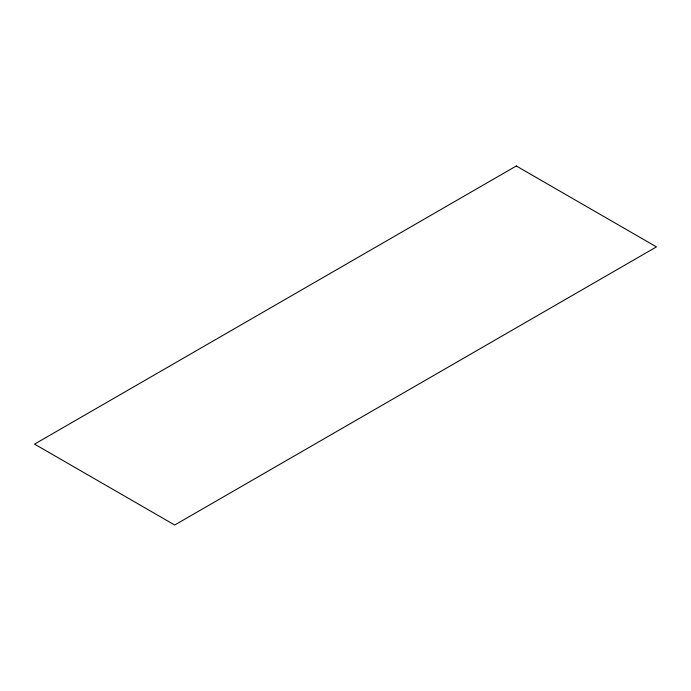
<?xml version="1.0" encoding="UTF-8"?>
<svg xmlns="http://www.w3.org/2000/svg" width="691" height="691" viewBox="0 0 691 691"><rect width="100%" height="100%" fill="white"/><g stroke="black" fill="none" stroke-linecap="round" stroke-linejoin="round"><path stroke-width="1.04" d="M516.307 165.978L34.55 444.114L174.693 525.022L656.45 246.886L516.307 165.978"/></g></svg>
